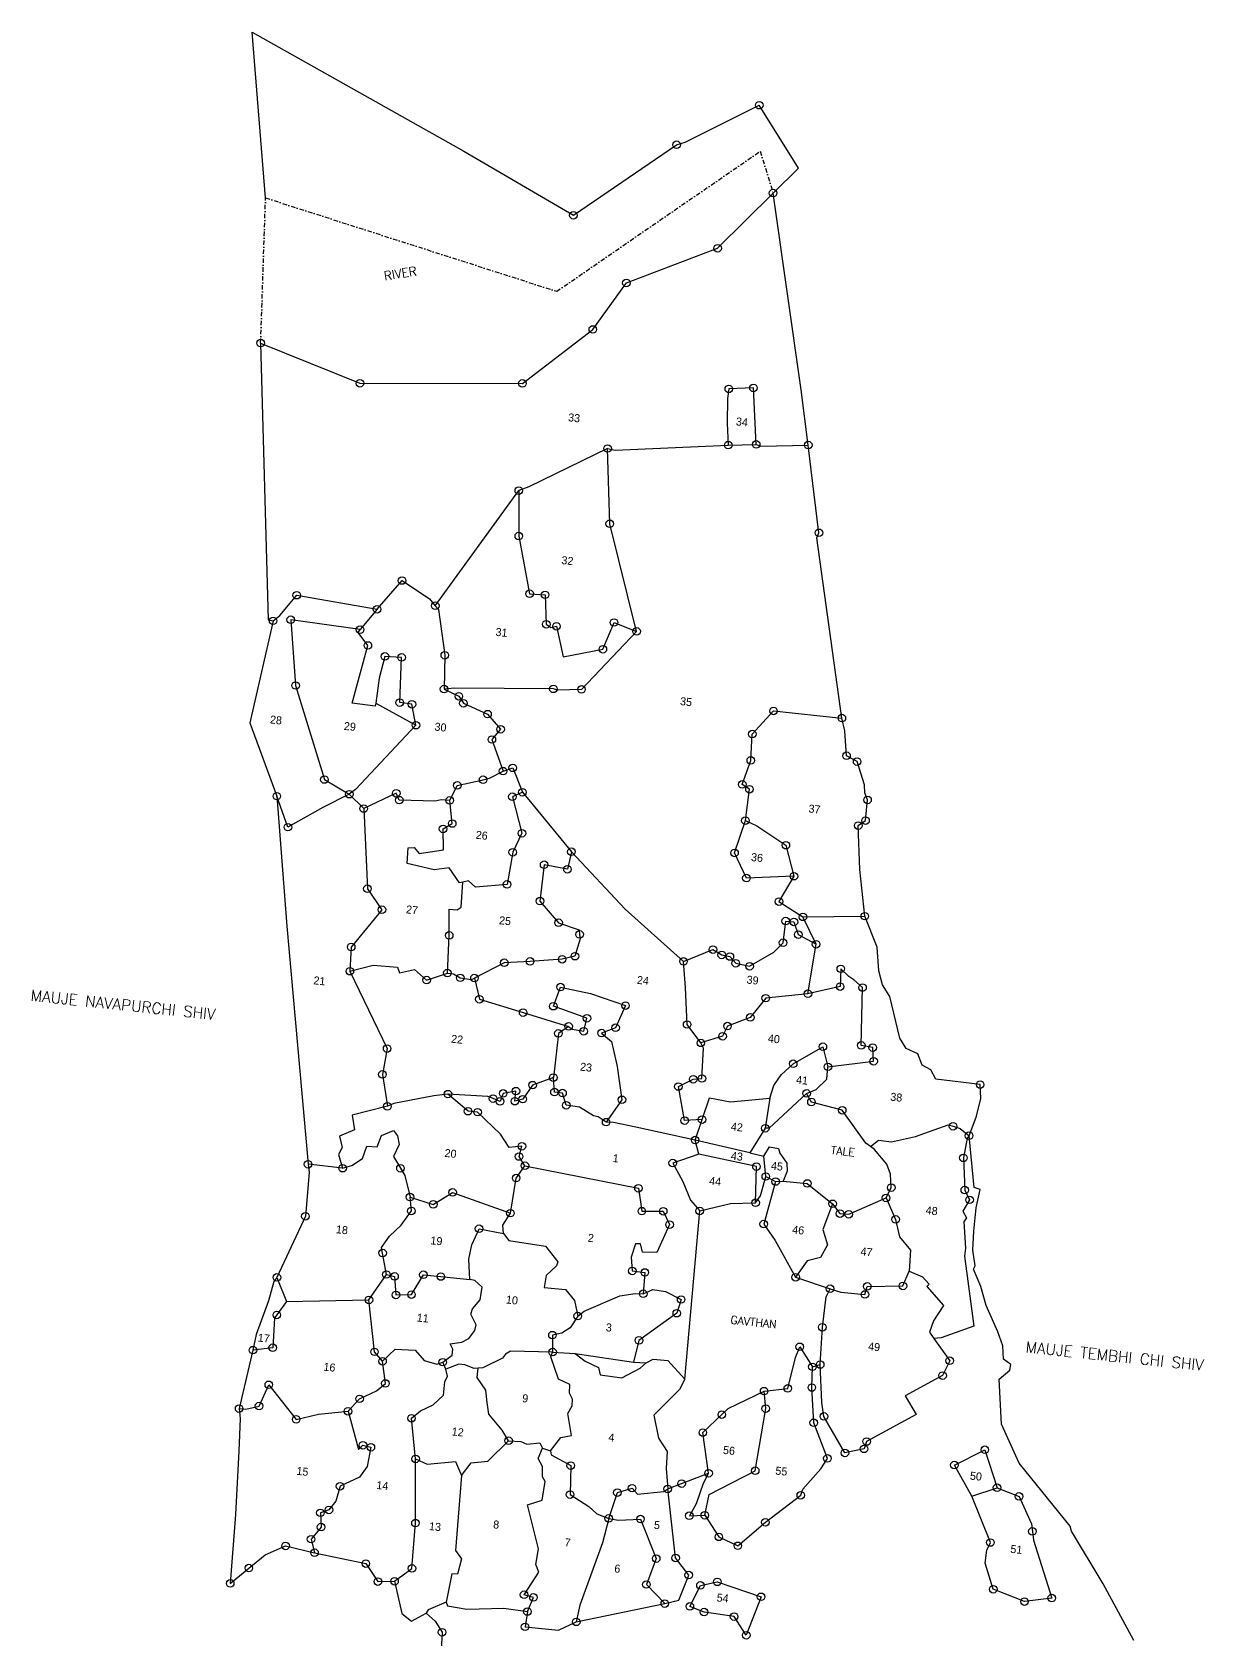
# Model space of a CAD drawing. Header units: metres. Extents: x 258261 to 260021, y 2188774 to 2191552.
# Drawn here: x 258261 to 259587, y 2189733 to 2191552 of the extents above; entities that cross this region are included whole.
import ezdxf

# ---------------------------------------------------------------- set-up
doc = ezdxf.new("R2010")
doc.units = ezdxf.units.M
doc.linetypes.add('DASHDOT', pattern=[1, 0.5, -0.25, 0, -0.25])
for name, color, linetype in [('OFF', 1, 'Continuous'), ('POLY_PARCEL', 6, 'Continuous'), ('POLY_WATER', 4, 'Continuous'), ('SYM_STONE', 1, 'Continuous'), ('TEXT_MAPIN', 7, 'Continuous'), ('TEXT_MAPOUT', 7, 'Continuous'), ('TEXT_PARCEL', 7, 'Continuous'), ('V_BOUND_LINE', 7, 'Continuous'), ('V_BOUND_STREAM_LINE', 7, 'DASHDOT')]:
    doc.layers.add(name, color=color, linetype=linetype)
doc.styles.get("Standard").update_dxf_attribs({"font": 'simplex.shx'})
doc.styles.add('TEXT_MAP', font='', dxfattribs={"height": 1.8})
doc.styles.get('TEXT_MAP').set_extended_font_data('Kruti Dev 050')

msp = doc.modelspace()

# ---------------------------------------------------------------- linework, layer by layer
at = {"layer": 'OFF'}
for p, q in [((258524.9, 2191364.4), (258509.6, 2191551.9)), ((259128.3, 2191398), (259084, 2191469.3))]:
    msp.add_line(p, q, dxfattribs=at)
at = {"layer": 'POLY_PARCEL'}
for p, q in [((259049.5, 2191148.2), (259047.9, 2191137.3)), ((259077.4, 2191149.3), (259049.5, 2191148.2)), ((259080.5, 2191085.4), (259077.4, 2191149.3)), ((259047.9, 2191137.3), (259047.7, 2191109.6)), ((259047.7, 2191109.6), (259048.9, 2191084.6)), ((258912.2, 2191080.8), (258823, 2191037.6)), ((258912.2, 2191080.8), (258920.8, 2191079.1)), ((258914.6, 2190995.6), (258912.2, 2191080.8)), ((258920.8, 2191079.1), (259048.9, 2191084.6)), ((259048.9, 2191084.6), (259080.5, 2191085.4)), ((259080.5, 2191085.4), (259085.6, 2191083.6)), ((259085.6, 2191083.6), (259139.5, 2191084.7)), ((258717.1, 2190902.9), (258811.7, 2191033.1)), ((258823, 2191037.6), (258811.7, 2191033.1)), ((258811.7, 2191033.1), (258811.7, 2190981.7)), ((258945.1, 2190873.9), (258914.6, 2190995.6)), ((258811.7, 2190981.7), (258823.9, 2190916.5)), ((258651.2, 2190898.9), (258679.5, 2190931.4)), ((258679.5, 2190931.4), (258710.5, 2190910.7)), ((258541.2, 2190891.9), (258560.2, 2190914.8)), ((258560.2, 2190914.8), (258651.2, 2190898.9)), ((258823.9, 2190916.5), (258841.4, 2190915.2)), ((258841.4, 2190915.2), (258842.8, 2190881.9)), ((258651.2, 2190898.9), (258632, 2190875.8)), ((258710.5, 2190910.7), (258717.1, 2190902.9)), ((258717.1, 2190902.9), (258720.8, 2190898.6)), ((258720.8, 2190898.6), (258727.9, 2190846.8)), ((258533.5, 2190885.8), (258541.2, 2190891.9)), ((258632, 2190875.8), (258553.4, 2190887.1)), ((258553.4, 2190887.1), (258559, 2190812.6)), ((258629.9, 2190872.7), (258632, 2190875.8)), ((258842.8, 2190881.9), (258847.8, 2190878.3)), ((258847.8, 2190878.3), (258854.4, 2190879.6)), ((258854.4, 2190879.6), (258861.9, 2190844.9)), ((258906.9, 2190853.6), (258919.5, 2190883.9)), ((258919.5, 2190883.9), (258945.1, 2190873.9)), ((258623.1, 2190792.5), (258640.8, 2190857.9)), ((258640.8, 2190857.9), (258629.9, 2190872.7)), ((258945.1, 2190873.9), (258882.7, 2190808.2)), ((258660.1, 2190845.5), (258653.7, 2190820.8)), ((258679, 2190844.4), (258660.1, 2190845.5)), ((258676.9, 2190793.2), (258679, 2190844.4)), ((258727.9, 2190846.8), (258727.1, 2190808.6)), ((258861.9, 2190844.9), (258906.9, 2190853.6)), ((258653.7, 2190820.8), (258649.7, 2190792.6)), ((258559, 2190812.6), (258591.6, 2190706.2)), ((258739.2, 2190809.7), (258727.1, 2190808.6)), ((258727.1, 2190808.6), (258743.8, 2190800.4)), ((258850.9, 2190808.8), (258739.2, 2190809.7)), ((258855.6, 2190807.2), (258850.9, 2190808.8)), ((258882.7, 2190808.2), (258855.6, 2190807.2)), ((258649.2, 2190789.4), (258623.1, 2190792.5)), ((258649.7, 2190792.6), (258649.2, 2190789.4)), ((258649.7, 2190792.6), (258695.2, 2190767.7)), ((258690.7, 2190791.4), (258676.9, 2190793.2)), ((258695.2, 2190767.7), (258690.7, 2190791.4)), ((258743.8, 2190800.4), (258749, 2190792.5)), ((258749, 2190792.5), (258776.3, 2190780.2)), ((258695.2, 2190767.7), (258626.6, 2190695.1)), ((258776.3, 2190780.2), (258791.1, 2190763.1)), ((259076.1, 2190757.7), (259100.1, 2190783.8)), ((259100.1, 2190783.8), (259177.5, 2190775.8)), ((258791.1, 2190763.1), (258781.2, 2190751.5)), ((258781.2, 2190751.5), (258793.9, 2190715.7)), ((259074.4, 2190727.8), (259076.1, 2190757.7)), ((258778.6, 2190707.6), (258793.9, 2190715.7)), ((258793.9, 2190715.7), (258804.8, 2190719.4)), ((258804.8, 2190719.4), (258815.8, 2190691.8)), ((259064.7, 2190700.7), (259074.4, 2190727.8)), ((258591.6, 2190706.2), (258619.7, 2190689.6)), ((258626.6, 2190695.1), (258619.7, 2190689.6)), ((258733.5, 2190682.6), (258742, 2190699.6)), ((258742, 2190699.6), (258771.3, 2190706)), ((258771.3, 2190706), (258778.6, 2190707.6)), ((259072.9, 2190695.2), (259064.7, 2190700.7)), ((259068.3, 2190659.7), (259072.9, 2190695.2)), ((258550.3, 2190652.3), (258537.7, 2190687.4)), ((258619.7, 2190689.6), (258589.7, 2190674.7)), ((258636.1, 2190673.4), (258619.7, 2190689.6)), ((258673, 2190690.7), (258636.1, 2190673.4)), ((258676.4, 2190682.9), (258673, 2190690.7)), ((258717, 2190681.6), (258676.4, 2190682.9)), ((258723.9, 2190683.1), (258717, 2190681.6)), ((258733.5, 2190682.6), (258723.9, 2190683.1)), ((258736.3, 2190656.4), (258733.5, 2190682.6)), ((258815.8, 2190691.8), (258804.5, 2190686.8)), ((258804.5, 2190686.8), (258815.2, 2190645.4)), ((258815.8, 2190691.8), (258871.3, 2190624.5)), ((258589.7, 2190674.7), (258550.3, 2190652.3)), ((258636.1, 2190673.4), (258640.2, 2190582.6)), ((259056, 2190623.1), (259068.3, 2190659.7)), ((259068.3, 2190659.7), (259081.4, 2190653.8)), ((258725.9, 2190650.3), (258736.3, 2190656.4)), ((258726.4, 2190626.5), (258725.9, 2190650.3)), ((258815.2, 2190645.4), (258804.8, 2190623.9)), ((259081.4, 2190653.8), (259114.1, 2190631.9)), ((258685.4, 2190611.3), (258686.3, 2190628.8)), ((258686.3, 2190628.8), (258693.2, 2190629.3)), ((258693.2, 2190629.3), (258699, 2190622.6)), ((258699, 2190622.6), (258726.4, 2190626.5)), ((258804.8, 2190623.9), (258798.4, 2190587.5)), ((258871.3, 2190624.5), (258866.8, 2190604.6)), ((258871.3, 2190624.5), (258932.1, 2190559.5)), ((259069.4, 2190594.7), (259056, 2190623.1)), ((259114.1, 2190631.9), (259123.3, 2190596.8)), ((258715.9, 2190604.2), (258685.4, 2190611.3)), ((258732.7, 2190606.4), (258715.9, 2190604.2)), ((258744.6, 2190589.2), (258732.7, 2190606.4)), ((258840.4, 2190609.8), (258835.7, 2190568.7)), ((258866.8, 2190604.6), (258840.4, 2190609.8)), ((258748.3, 2190590), (258744.6, 2190589.2)), ((258746.4, 2190561.6), (258748.3, 2190590)), ((258754.9, 2190591.4), (258748.3, 2190590)), ((258762.6, 2190584.4), (258754.9, 2190591.4)), ((258798.4, 2190587.5), (258762.6, 2190584.4)), ((259123.3, 2190596.8), (259069.4, 2190594.7)), ((259123.3, 2190596.8), (259106.3, 2190568.1)), ((258640.2, 2190582.6), (258656.7, 2190558.9)), ((258835.7, 2190568.7), (258856.8, 2190544.2)), ((259106.3, 2190568.1), (259133.4, 2190550.8)), ((258656.7, 2190558.9), (258621.9, 2190516.7)), ((258732.9, 2190529.8), (258732.7, 2190559.5)), ((258732.7, 2190559.5), (258742, 2190558.8)), ((258742, 2190558.8), (258746.4, 2190561.6)), ((258932.1, 2190559.5), (258998.2, 2190500.4)), ((259133.4, 2190550.8), (259203.5, 2190551.6)), ((259148.3, 2190519.8), (259133.4, 2190550.8)), ((258730.9, 2190487.2), (258732.9, 2190529.8)), ((258856.8, 2190544.2), (258880.1, 2190536.3)), ((258880.1, 2190536.3), (258880.6, 2190531)), ((258880.6, 2190531), (258881, 2190525.8)), ((259110.9, 2190521.5), (259113.9, 2190546.1)), ((259113.9, 2190546.1), (259123.2, 2190545.1)), ((259123.2, 2190545.1), (259128.2, 2190530.7)), ((259128.2, 2190530.7), (259148.3, 2190519.8)), ((258621.9, 2190516.7), (258620.4, 2190489.3)), ((258881, 2190525.8), (258875.3, 2190506.3)), ((258998.2, 2190500.4), (259031.5, 2190513.7)), ((259031.5, 2190513.7), (259041.5, 2190507.7)), ((259100.4, 2190511), (259110.9, 2190521.5)), ((259139.1, 2190463.8), (259148.3, 2190519.8)), ((258620.4, 2190489.3), (258646.7, 2190496.2)), ((258646.7, 2190496.2), (258674.5, 2190493.9)), ((258674.5, 2190493.9), (258676.7, 2190487.5)), ((258795.2, 2190498.9), (258761.5, 2190481.6)), ((258824.4, 2190500.4), (258795.2, 2190498.9)), ((258860.8, 2190502.8), (258824.4, 2190500.4)), ((258875.3, 2190506.3), (258860.8, 2190502.8)), ((259000.5, 2190471), (258998.2, 2190500.4)), ((259041.5, 2190507.7), (259050.7, 2190505.9)), ((259050.7, 2190505.9), (259057.3, 2190498.3)), ((259057.3, 2190498.3), (259073, 2190494.9)), ((259073, 2190494.9), (259100.4, 2190511)), ((258620.4, 2190489.3), (258662.6, 2190401.7)), ((258676.7, 2190487.5), (258693.5, 2190491.3)), ((258693.5, 2190491.3), (258707.3, 2190479.3)), ((258707.3, 2190479.3), (258730.9, 2190487.2)), ((258730.9, 2190487.2), (258737.6, 2190486.4)), ((258737.6, 2190486.4), (258745.4, 2190481.8)), ((258745.4, 2190481.8), (258758, 2190480.1)), ((258758, 2190480.1), (258761.5, 2190481.6)), ((258761.5, 2190481.6), (258767.1, 2190457.6)), ((259176.3, 2190492), (259175.6, 2190471.9)), ((259185.5, 2190483.3), (259176.3, 2190492)), ((259191.2, 2190479.4), (259185.5, 2190483.3)), ((259200.9, 2190470.7), (259191.2, 2190479.4)), ((258767.1, 2190457.6), (258816.6, 2190442.5)), ((258850.8, 2190449.7), (258858.9, 2190471.4)), ((258858.9, 2190471.4), (258892.9, 2190463.9)), ((258892.9, 2190463.9), (258932.5, 2190450.4)), ((259002.3, 2190429), (259000.5, 2190471)), ((259091.3, 2190458.8), (259073.8, 2190437.1)), ((259139.1, 2190463.8), (259091.3, 2190458.8)), ((259175.6, 2190471.9), (259139.1, 2190463.8)), ((259199.5, 2190405.4), (259200.9, 2190470.7)), ((258816.6, 2190442.5), (258868.1, 2190426.8)), ((258888.8, 2190436), (258850.8, 2190449.7)), ((258932.5, 2190450.4), (258921.3, 2190425.3)), ((258868.1, 2190426.8), (258856.5, 2190418.9)), ((258868.1, 2190426.8), (258872.3, 2190423.7)), ((258872.3, 2190423.7), (258885.2, 2190421.4)), ((258885.2, 2190421.4), (258888.8, 2190436)), ((258921.3, 2190425.3), (258905.4, 2190419.3)), ((259017.8, 2190408.2), (259002.3, 2190429)), ((259048, 2190427.2), (259042.5, 2190415.7)), ((259073.8, 2190437.1), (259048, 2190427.2)), ((258856.5, 2190418.9), (258850.8, 2190368.9)), ((258905.4, 2190419.3), (258916.7, 2190409.9)), ((258916.7, 2190409.9), (258923.2, 2190381.3)), ((259042.5, 2190415.7), (259017.8, 2190408.2)), ((259020.7, 2190402.4), (259017.8, 2190408.2)), ((259019.1, 2190367.9), (259020.7, 2190402.4)), ((259122.4, 2190384.6), (259156, 2190403.9)), ((259156, 2190403.9), (259161.7, 2190381.1)), ((259212.4, 2190402.8), (259199.5, 2190405.4)), ((259213.5, 2190387.4), (259212.4, 2190402.8)), ((258662.6, 2190401.7), (258657.2, 2190372.6)), ((259108.6, 2190371.9), (259122.4, 2190384.6)), ((259161.7, 2190381.1), (259213.5, 2190387.4)), ((258657.2, 2190372.6), (258662.9, 2190336.4)), ((258850.8, 2190368.9), (258827.3, 2190360.4)), ((258852.1, 2190352.6), (258850.8, 2190368.9)), ((258923.2, 2190381.3), (258928.5, 2190343.8)), ((258992.4, 2190358.8), (259009.3, 2190367)), ((259009.3, 2190367), (259019.1, 2190367.9)), ((259100.4, 2190359.9), (259108.6, 2190371.9)), ((259148.5, 2190355.4), (259160.4, 2190367)), ((259160.4, 2190367), (259161.7, 2190381.1)), ((258715.3, 2190348.3), (258670.3, 2190339.6)), ((258731.5, 2190350.2), (258715.3, 2190348.3)), ((258776.5, 2190347.4), (258731.5, 2190350.2)), ((258754.2, 2190330.9), (258731.5, 2190350.2)), ((258794, 2190351), (258790.5, 2190342)), ((258808.4, 2190353.6), (258794, 2190351)), ((258807.2, 2190342.2), (258808.4, 2190353.6)), ((258827.3, 2190360.4), (258816.1, 2190344.5)), ((258861.2, 2190351.4), (258852.1, 2190352.6)), ((258865.5, 2190337.6), (258861.2, 2190351.4)), ((258999.4, 2190320.3), (258992.4, 2190358.8)), ((259096, 2190345.7), (259100.4, 2190359.9)), ((259137.6, 2190351), (259148.5, 2190355.4)), ((258662.9, 2190336.4), (258623.2, 2190326.5)), ((258670.3, 2190339.6), (258662.9, 2190336.4)), ((258765, 2190329.8), (258754.2, 2190330.9)), ((258790.8, 2190304.8), (258765, 2190329.8)), ((258782.6, 2190345.1), (258776.5, 2190347.4)), ((258790.5, 2190342), (258782.6, 2190345.1)), ((258816.1, 2190344.5), (258807.2, 2190342.2)), ((258880.6, 2190335.4), (258865.5, 2190337.6)), ((258896.1, 2190325.8), (258880.6, 2190335.4)), ((258928.5, 2190343.8), (258910.6, 2190318.5)), ((259019.2, 2190321.4), (259027.5, 2190345.9)), ((259027.5, 2190345.9), (259051.5, 2190341.6)), ((259051.5, 2190341.6), (259096, 2190345.7)), ((259096, 2190345.7), (259090.8, 2190311.6)), ((258623.2, 2190326.5), (258625.6, 2190309.9)), ((258901.4, 2190324.4), (258896.1, 2190325.8)), ((258910.6, 2190318.5), (258901.4, 2190324.4)), ((258918.9, 2190318.1), (258910.6, 2190318.5)), ((258944.1, 2190312.7), (258918.9, 2190318.1)), ((259011.4, 2190298.2), (258944.1, 2190312.7)), ((259019.2, 2190321.4), (258999.4, 2190320.3)), ((259011.4, 2190298.2), (259019.2, 2190321.4)), ((259261, 2190302.1), (259297.8, 2190315.4)), ((259297.8, 2190315.4), (259303.4, 2190313.8)), ((259303.4, 2190313.8), (259311.6, 2190311.4)), ((259311.6, 2190311.4), (259321.6, 2190303.2)), ((258625.6, 2190309.9), (258608.5, 2190302.6)), ((258608.5, 2190302.6), (258611.6, 2190290)), ((258651.5, 2190290.4), (258656.3, 2190303.5)), ((258656.3, 2190303.5), (258669.8, 2190308.9)), ((258669.8, 2190308.9), (258674.5, 2190303.1)), ((258676.3, 2190293.3), (258669.9, 2190279.6)), ((258674.5, 2190303.1), (258676.3, 2190293.3)), ((258800.6, 2190289.9), (258790.8, 2190304.8)), ((259015.7, 2190282.1), (259011.4, 2190298.2)), ((259073.2, 2190283.6), (259011.4, 2190298.2)), ((259209.9, 2190290.9), (259219.1, 2190298.2)), ((259219.1, 2190298.2), (259233.6, 2190296.3)), ((259233.6, 2190296.3), (259261, 2190302.1)), ((259319.3, 2190300.3), (259315.1, 2190278.1)), ((259321.6, 2190303.2), (259319.3, 2190300.3)), ((258611.6, 2190290), (258607.7, 2190282)), ((258607.7, 2190282), (258612.2, 2190266.4)), ((258622.8, 2190269.5), (258634.6, 2190277.3)), ((258634.6, 2190277.3), (258639.5, 2190291.2)), ((258639.5, 2190291.2), (258651.5, 2190290.4)), ((258669.9, 2190279.6), (258677.7, 2190266.3)), ((258815.2, 2190291.2), (258800.6, 2190289.9)), ((258812, 2190279.6), (258815.2, 2190291.2)), ((258818.7, 2190269.2), (258812, 2190279.6)), ((259015.7, 2190282.1), (258986, 2190272.2)), ((259080.8, 2190268.2), (259015.7, 2190282.1)), ((259091.4, 2190257), (259089.2, 2190279.9)), ((259315.1, 2190278.1), (259316.7, 2190241.6)), ((258612.2, 2190266.4), (258573.1, 2190270.8)), ((258612.2, 2190266.4), (258622.8, 2190269.5)), ((258677.7, 2190266.3), (258682.5, 2190258)), ((258682.5, 2190258), (258688.5, 2190233.7)), ((258808.7, 2190255.2), (258818.7, 2190269.2)), ((258818.7, 2190269.2), (258947.2, 2190243.7)), ((258986, 2190272.2), (258997.6, 2190251.2)), ((259079.9, 2190227.3), (259080.8, 2190268.2)), ((259085.3, 2190235.3), (259091.4, 2190257)), ((259091.4, 2190257), (259102.5, 2190251.3)), ((258714.8, 2190225.5), (258736.7, 2190239)), ((258736.7, 2190239), (258802.2, 2190215.5)), ((258802.2, 2190215.5), (258808.7, 2190255.2)), ((258947.2, 2190243.7), (258951, 2190217.8)), ((258997.6, 2190251.2), (259006.2, 2190230.1)), ((259102.5, 2190251.3), (259089, 2190203.2)), ((259102.5, 2190251.3), (259110.9, 2190251.8)), ((259316.7, 2190241.6), (259322.2, 2190230.6)), ((258690.1, 2190218), (258688.5, 2190233.7)), ((258688.5, 2190233.7), (258714.8, 2190225.5)), ((259006.2, 2190230.1), (259016.5, 2190218)), ((259016.5, 2190218), (259051.5, 2190226.6)), ((259051.5, 2190226.6), (259079.9, 2190227.3)), ((259079.9, 2190227.3), (259085.3, 2190235.3)), ((259167, 2190226.1), (259155.8, 2190197)), ((259227.5, 2190232.7), (259238.4, 2190208.4)), ((259322.2, 2190230.6), (259314.6, 2190217.8)), ((258665.1, 2190189.6), (258678.4, 2190202)), ((258678.4, 2190202), (258690.1, 2190218)), ((258793.6, 2190202.1), (258802.2, 2190215.5)), ((258794.3, 2190192.4), (258793.6, 2190202.1)), ((258951, 2190217.8), (258975.2, 2190217.6)), ((258982.5, 2190202.5), (258968, 2190171)), ((258975.2, 2190217.6), (258982.5, 2190202.5)), ((258999.8, 2190027.5), (259016.5, 2190218)), ((259089, 2190203.2), (259101.9, 2190184.5)), ((259238.4, 2190208.4), (259242.6, 2190188.7)), ((259314.6, 2190217.8), (259318.5, 2190210.3)), ((259318.5, 2190210.3), (259315.7, 2190205.6)), ((259315.7, 2190205.6), (259317.4, 2190176)), ((258656.4, 2190176.8), (258665.1, 2190189.6)), ((258758.4, 2190179.6), (258766.7, 2190197.9)), ((258766.7, 2190197.9), (258794.3, 2190192.4)), ((258794.3, 2190192.4), (258800.3, 2190184.4)), ((258800.3, 2190184.4), (258842, 2190178.2)), ((259101.9, 2190184.5), (259125.2, 2190143)), ((259155.8, 2190197), (259161.3, 2190179.8)), ((259242.6, 2190188.7), (259255.4, 2190173.8)), ((258657.5, 2190170.4), (258656.4, 2190176.8)), ((258661.8, 2190146.1), (258657.5, 2190170.4)), ((258755.1, 2190163.4), (258758.4, 2190179.6)), ((258842, 2190178.2), (258855.8, 2190160.5)), ((258943.8, 2190180.8), (258938.8, 2190165.7)), ((258938.8, 2190165.7), (258940.2, 2190150.1)), ((258949.5, 2190180.7), (258943.8, 2190180.8)), ((258951.7, 2190171.4), (258949.5, 2190180.7)), ((258968, 2190171), (258951.7, 2190171.4)), ((259161.3, 2190179.8), (259153.2, 2190165.2)), ((259255.4, 2190173.8), (259253.9, 2190150)), ((259317.4, 2190176), (259316.4, 2190166.7)), ((259316.4, 2190166.7), (259326.9, 2190087.8)), ((258756.4, 2190140.4), (258755.1, 2190163.4)), ((258854.3, 2190155.8), (258842.7, 2190144.9)), ((258855.8, 2190160.5), (258854.3, 2190155.8)), ((258940.2, 2190150.1), (258954.4, 2190148.4)), ((258954.4, 2190148.4), (258952.6, 2190124.4)), ((259138.3, 2190161.4), (259125.2, 2190143)), ((259153.2, 2190165.2), (259138.3, 2190161.4)), ((259246.7, 2190133.1), (259253.9, 2190150)), ((259253.9, 2190150), (259269, 2190143.5)), ((258537.8, 2190142.8), (258548.7, 2190115.5)), ((258642, 2190117.3), (258661.8, 2190146.1)), ((258661.8, 2190146.1), (258671, 2190144)), ((258671, 2190144), (258672.6, 2190123)), ((258690.2, 2190123.3), (258703.7, 2190145.9)), ((258703.7, 2190145.9), (258723.4, 2190143.8)), ((258723.4, 2190143.8), (258756.4, 2190140.4)), ((258762.1, 2190139.2), (258756.4, 2190140.4)), ((258770.3, 2190131.9), (258762.1, 2190139.2)), ((258768.1, 2190117.5), (258770.3, 2190131.9)), ((258842.7, 2190144.9), (258840.6, 2190131.4)), ((258840.6, 2190131.4), (258864.6, 2190129.1)), ((259125.2, 2190143), (259164.2, 2190130)), ((259159.7, 2190120.9), (259164.2, 2190130)), ((259164.2, 2190130), (259176.2, 2190126)), ((259203.6, 2190123.5), (259206.2, 2190132.7)), ((259206.2, 2190132.7), (259246.7, 2190133.1)), ((259269, 2190143.5), (259276.4, 2190135.2)), ((259276.4, 2190135.2), (259273.8, 2190132.5)), ((259273.8, 2190132.5), (259292.6, 2190111.1)), ((258548.7, 2190115.5), (258537.7, 2190100.3)), ((258548.7, 2190115.5), (258642, 2190117.3)), ((258648.3, 2190058.6), (258642, 2190117.3)), ((258672.6, 2190123), (258690.2, 2190123.3)), ((258759.1, 2190107.3), (258768.1, 2190117.5)), ((258864.6, 2190129.1), (258874.8, 2190116.5)), ((258874.8, 2190116.5), (258878.4, 2190099.1)), ((258885.8, 2190104.5), (258926.1, 2190122)), ((258926.1, 2190122), (258943.6, 2190124.6)), ((258943.6, 2190124.6), (258952.6, 2190124.4)), ((258952.6, 2190124.4), (258963.3, 2190129)), ((258963.3, 2190129), (258977.9, 2190126.9)), ((258977.9, 2190126.9), (258995.5, 2190117.8)), ((258995.5, 2190117.8), (258990.6, 2190102.3)), ((259155.4, 2190086.4), (259159.7, 2190120.9)), ((259176.2, 2190126), (259203.6, 2190123.5)), ((259292.6, 2190111.1), (259281.3, 2190093.6)), ((258535.1, 2190096.8), (258533, 2190063.2)), ((258537.7, 2190100.3), (258535.1, 2190096.8)), ((258757.5, 2190101.1), (258759.1, 2190107.3)), ((258763.3, 2190089.1), (258757.5, 2190101.1)), ((258878.4, 2190099.1), (258870, 2190085.6)), ((258878.4, 2190099.1), (258885.8, 2190104.5)), ((258990.6, 2190102.3), (258947.8, 2190071.6)), ((259281.3, 2190093.6), (259276.7, 2190080.9)), ((258755.2, 2190073.7), (258762.1, 2190082.7)), ((258762.1, 2190082.7), (258763.3, 2190089.1)), ((258860.3, 2190079.9), (258849.8, 2190077.5)), ((258849.8, 2190077.5), (258850, 2190058.3)), ((258870, 2190085.6), (258860.3, 2190079.9)), ((259153, 2190044.2), (259155.4, 2190086.4)), ((259276.7, 2190080.9), (259281.8, 2190073.7)), ((259326.9, 2190087.8), (259289.9, 2190074.6)), ((258533, 2190063.2), (258510.6, 2190060.5)), ((258657.4, 2190047.9), (258648.3, 2190058.6)), ((258657.4, 2190047.9), (258671.7, 2190061.7)), ((258671.7, 2190061.7), (258694.5, 2190060.5)), ((258694.5, 2190060.5), (258704.4, 2190048.7)), ((258734, 2190067.6), (258747.2, 2190069.5)), ((258736.9, 2190061.5), (258734, 2190067.6)), ((258736.2, 2190054.8), (258736.9, 2190061.5)), ((258747.2, 2190069.5), (258755.2, 2190073.7)), ((258802.2, 2190059.5), (258796.5, 2190055.9)), ((258850, 2190058.3), (258802.2, 2190059.5)), ((258848.1, 2190052.8), (258850, 2190058.3)), ((258850, 2190058.3), (258875.4, 2190056.7)), ((258875.4, 2190056.7), (258941.4, 2190046.9)), ((258875.4, 2190056.7), (258886.8, 2190048.2)), ((258947.8, 2190071.6), (258941.4, 2190046.9)), ((259124.9, 2190052), (259129.8, 2190064.3)), ((259129.8, 2190064.3), (259144.1, 2190041.6)), ((259289.9, 2190074.6), (259281.8, 2190073.7)), ((259281.8, 2190073.7), (259299.7, 2190048.5)), ((258660.6, 2190022.8), (258657.4, 2190047.9)), ((258704.4, 2190048.7), (258718.8, 2190044.7)), ((258718.8, 2190044.7), (258725.6, 2190046.9)), ((258725.6, 2190046.9), (258736.2, 2190054.8)), ((258728.9, 2190038.9), (258725.6, 2190046.9)), ((258743.7, 2190044.5), (258728.9, 2190038.9)), ((258731.1, 2190031.2), (258728.9, 2190038.9)), ((258750.4, 2190043.8), (258743.7, 2190044.5)), ((258761.2, 2190039.6), (258750.4, 2190043.8)), ((258765.5, 2190040), (258761.2, 2190039.6)), ((258764.7, 2190029.6), (258765.5, 2190040)), ((258771.1, 2190040.6), (258765.5, 2190040)), ((258793.2, 2190051.4), (258771.1, 2190040.6)), ((258796.5, 2190055.9), (258793.2, 2190051.4)), ((258856.7, 2190027.8), (258848.1, 2190052.8)), ((258886.8, 2190048.2), (258902.1, 2190040.8)), ((258902.1, 2190040.8), (258903.9, 2190032.7)), ((258928.3, 2190029), (258949.2, 2190040.1)), ((258941.4, 2190046.9), (258955.8, 2190046)), ((258949.2, 2190040.1), (258955.8, 2190046)), ((258955.8, 2190046), (258963.8, 2190050.4)), ((258963.8, 2190050.4), (258980.5, 2190048.7)), ((258980.5, 2190048.7), (258999.8, 2190027.5)), ((259116.3, 2190017.2), (259124.9, 2190052)), ((259143.5, 2190018.2), (259144.1, 2190041.6)), ((259144.1, 2190041.6), (259153, 2190044.2)), ((259155, 2190001.2), (259153, 2190044.2)), ((259299.7, 2190048.5), (259291.6, 2190031.7)), ((258517.6, 2189997.2), (258528.6, 2190021.3)), ((258528.6, 2190021.3), (258559.6, 2189982.2)), ((258650.5, 2190014.6), (258660.6, 2190022.8)), ((258726.5, 2190009.4), (258728.1, 2190024.5)), ((258728.1, 2190024.5), (258731.1, 2190031.2)), ((258774.5, 2190015.3), (258764.7, 2190029.6)), ((258869.6, 2190021.8), (258856.7, 2190027.8)), ((258869, 2190011.9), (258869.6, 2190021.8)), ((258903.9, 2190032.7), (258928.3, 2190029)), ((258999.8, 2190027.5), (258993.6, 2190016)), ((259291.6, 2190031.7), (259249.1, 2190008.9)), ((258618.3, 2189991.3), (258631.4, 2190005.4)), ((258631.4, 2190005.4), (258650.5, 2190014.6)), ((258714.8, 2189998.6), (258726.5, 2190009.4)), ((258775.8, 2190001.2), (258774.5, 2190015.3)), ((258872.5, 2190005.1), (258869, 2190011.9)), ((258872.1, 2189997.4), (258872.5, 2190005.1)), ((258993.6, 2190016), (258964.7, 2189987)), ((259048.8, 2189994.4), (259089.5, 2190014.1)), ((259089.5, 2190014.1), (259116.3, 2190017.2)), ((259091.3, 2189994.4), (259089.5, 2190014.1)), ((259145.7, 2189978.3), (259143.5, 2190018.2)), ((259249.1, 2190008.9), (259261.7, 2189987.5)), ((258495, 2189994.4), (258502.6, 2189993.8)), ((258502.6, 2189993.8), (258517.6, 2189997.2)), ((258559.6, 2189982.2), (258584.8, 2189988)), ((258584.8, 2189988), (258618.3, 2189991.3)), ((258618.3, 2189991.3), (258630, 2189948.2)), ((258690.2, 2189983.4), (258700.5, 2189991.9)), ((258700.5, 2189991.9), (258714.8, 2189998.6)), ((258777.9, 2189988.1), (258775.8, 2190001.2)), ((258792.8, 2189970), (258777.9, 2189988.1)), ((258867.2, 2189988.8), (258872.1, 2189997.4)), ((258871.2, 2189963.8), (258867.2, 2189988.8)), ((258964.7, 2189987), (258969.7, 2189961)), ((259020.1, 2189967.2), (259041.6, 2189987.6)), ((259041.6, 2189987.6), (259048.8, 2189994.4)), ((259079.4, 2189924), (259091.3, 2189994.4)), ((259157.2, 2189985.5), (259155, 2190001.2)), ((259181, 2189944.2), (259157.2, 2189985.5)), ((259261.7, 2189987.5), (259205.5, 2189957.1)), ((258694.8, 2189937.4), (258690.2, 2189983.4)), ((258800.1, 2189958), (258792.8, 2189970)), ((259026.6, 2189921.2), (259020.1, 2189967.2)), ((259161.1, 2189938), (259145.7, 2189978.3)), ((258630, 2189948.2), (258635.2, 2189952.8)), ((258635.2, 2189952.8), (258644.2, 2189950.6)), ((258644.2, 2189950.6), (258640.1, 2189928.8)), ((258776.7, 2189934.7), (258800.1, 2189958)), ((258800.1, 2189958), (258814.1, 2189957.1)), ((258814.1, 2189957.1), (258820.8, 2189954.2)), ((258820.8, 2189954.2), (258835.6, 2189955.6)), ((258833.7, 2189938), (258838.6, 2189949.4)), ((258835.6, 2189955.6), (258838.6, 2189949.4)), ((258838.6, 2189949.4), (258847.7, 2189946.4)), ((258847.7, 2189946.4), (258859.2, 2189961.7)), ((258859.2, 2189961.7), (258871.2, 2189963.8)), ((258969.7, 2189961), (258979.8, 2189945.7)), ((259202.6, 2189948.8), (259181, 2189944.2)), ((259205.5, 2189957.1), (259202.6, 2189948.8)), ((259304.9, 2189930.4), (259339.4, 2189947.8)), ((259339.4, 2189947.8), (259353.3, 2189904.8)), ((258694.7, 2189864.8), (258694.8, 2189937.4)), ((258694.8, 2189937.4), (258707.9, 2189931.5)), ((258707.9, 2189931.5), (258740.2, 2189934.4)), ((258740.2, 2189934.4), (258746.9, 2189918.7)), ((258746.9, 2189918.7), (258757.8, 2189933.1)), ((258757.8, 2189933.1), (258776.7, 2189934.7)), ((258838.6, 2189928.9), (258833.7, 2189938)), ((258847.7, 2189946.4), (258848.5, 2189942.2)), ((258848.5, 2189942.2), (258870.5, 2189929.9)), ((258870.5, 2189929.9), (258869.8, 2189897)), ((258979.8, 2189945.7), (258978.4, 2189926.6)), ((259153.7, 2189926.2), (259161.1, 2189938)), ((259324.8, 2189895.1), (259304.9, 2189930.4)), ((258631.4, 2189916.9), (258609.3, 2189906.4)), ((258640.1, 2189928.8), (258631.4, 2189916.9)), ((258746.9, 2189918.7), (258740, 2189833.7)), ((258838.3, 2189890.9), (258841.7, 2189911.8)), ((258838.6, 2189917.3), (258838.6, 2189928.9)), ((258841.7, 2189911.8), (258838.6, 2189917.3)), ((258978.4, 2189926.6), (258980.3, 2189903.5)), ((258996, 2189909.5), (259026.6, 2189921.2)), ((259026.6, 2189921.2), (259020.5, 2189909.6)), ((259027.4, 2189897), (259079.4, 2189924)), ((259133.2, 2189903.1), (259153.7, 2189926.2)), ((258609.3, 2189906.4), (258604.7, 2189889.6)), ((258869.8, 2189897), (258891, 2189883.5)), ((258913.5, 2189870.1), (258923.3, 2189899.3)), ((258923.3, 2189899.3), (258940, 2189904.3)), ((258940, 2189904.3), (258946.2, 2189897.7)), ((258946.2, 2189897.7), (258975.9, 2189900.5)), ((258975.9, 2189900.5), (258980.3, 2189903.5)), ((258980.3, 2189903.5), (258996, 2189909.5)), ((258989.2, 2189825.4), (258980.3, 2189903.5)), ((259020.5, 2189909.6), (259012.7, 2189886.6)), ((259022.3, 2189873.7), (259027.4, 2189897)), ((259090.9, 2189865.7), (259131, 2189896.3)), ((259131, 2189896.3), (259133.2, 2189903.1)), ((259324.8, 2189895.1), (259353.3, 2189904.8)), ((259345.7, 2189842.8), (259324.8, 2189895.1)), ((259353.3, 2189904.8), (259378.1, 2189895)), ((259378.1, 2189895), (259392.2, 2189863.9)), ((258596.7, 2189879.7), (258587, 2189876.4)), ((258587, 2189876.4), (258587.8, 2189860.3)), ((258604.7, 2189889.6), (258596.7, 2189879.7)), ((258821.5, 2189885.3), (258838.3, 2189890.9)), ((258834, 2189835.5), (258821.5, 2189885.3)), ((258891, 2189883.5), (258900, 2189875.2)), ((258900, 2189875.2), (258913.5, 2189870.1)), ((259012.7, 2189886.6), (259004.8, 2189873.1)), ((258587.8, 2189860.3), (258576.5, 2189846.6)), ((258690.7, 2189813.5), (258694.7, 2189864.8)), ((258913.5, 2189870.1), (258906.6, 2189842.4)), ((258913.5, 2189870.1), (258924.6, 2189868.1)), ((258924.6, 2189868.1), (258949.5, 2189869.4)), ((258949.5, 2189869.4), (258967.3, 2189824.6)), ((259004.8, 2189873.1), (259022.3, 2189873.7)), ((259022.3, 2189873.7), (259038.2, 2189849.2)), ((259059.7, 2189839.1), (259090.9, 2189865.7)), ((259392.2, 2189863.9), (259393.3, 2189855.4)), ((258576.5, 2189846.6), (258580.4, 2189831.3)), ((258906.6, 2189842.4), (258880.7, 2189772.1)), ((259038.2, 2189849.2), (259059.7, 2189839.1)), ((259341.6, 2189834.2), (259345.7, 2189842.8)), ((259393.3, 2189855.4), (259394.6, 2189845.5)), ((259394.6, 2189845.5), (259415.2, 2189779.9)), ((258740, 2189833.7), (258746.8, 2189824.2)), ((258746.8, 2189824.2), (258742.4, 2189807.1)), ((258830.8, 2189818.1), (258834, 2189835.5)), ((258967.3, 2189824.6), (258956.2, 2189795.3)), ((259004.1, 2189806), (258989.2, 2189825.4)), ((259339.7, 2189819.3), (259341.6, 2189834.2)), ((258671, 2189799), (258690.7, 2189813.5)), ((258735.7, 2189807.2), (258729.3, 2189775.5)), ((258742.4, 2189807.1), (258735.7, 2189807.2)), ((258817.7, 2189783.7), (258834.2, 2189809.2)), ((258834.2, 2189809.2), (258830.8, 2189818.1)), ((258992.9, 2189777.5), (259004.1, 2189806)), ((259348.9, 2189789.9), (259339.7, 2189819.3)), ((258828.3, 2189780.7), (258817.7, 2189783.7)), ((258956.2, 2189795.3), (258977, 2189773.7)), ((259005.4, 2189770.5), (259017.4, 2189794.3)), ((259017.4, 2189794.3), (259036.5, 2189798.3)), ((259036.5, 2189798.3), (259086, 2189781.4)), ((259384.3, 2189776), (259348.9, 2189789.9)), ((258708.9, 2189766.7), (258706.8, 2189763)), ((258729.3, 2189775.5), (258708.9, 2189766.7)), ((258729.3, 2189775.5), (258731.1, 2189771.3)), ((258731.1, 2189771.3), (258753, 2189767.5)), ((258753, 2189767.5), (258794.6, 2189768.4)), ((258794.6, 2189768.4), (258821.4, 2189764.7)), ((258821.4, 2189764.7), (258828.3, 2189780.7)), ((258876.8, 2189753), (258977, 2189773.7)), ((258880.7, 2189772.1), (258876.8, 2189753)), ((258977, 2189773.7), (258992.9, 2189777.5)), ((259021.5, 2189764.1), (259005.4, 2189770.5)), ((259086, 2189781.4), (259069.3, 2189737.8)), ((259415.2, 2189779.9), (259384.3, 2189776)), ((258821.4, 2189764.7), (258818.8, 2189747.4)), ((258818.8, 2189747.4), (258856.7, 2189743.8)), ((258856.7, 2189743.8), (258876.8, 2189753)), ((259055.5, 2189759), (259021.5, 2189764.1)), ((259069.3, 2189737.8), (259055.5, 2189759))]:
    msp.add_line(p, q, dxfattribs=at)
at = {"layer": 'POLY_WATER'}
for p, q in [((258509.6, 2191551.9), (258749.3, 2191417.1)), ((259000, 2191427.3), (259084, 2191469.3)), ((258873.5, 2191344.7), (258990.4, 2191424.6)), ((258990.4, 2191424.6), (259000, 2191427.3)), ((258749.3, 2191417.1), (258873.5, 2191344.7)), ((259099.6, 2191369.9), (259128.3, 2191398)), ((259036.8, 2191307.4), (259099.6, 2191369.9)), ((258933.5, 2191268.1), (259036.8, 2191307.4)), ((258895.5, 2191215.5), (258933.5, 2191268.1)), ((258815.8, 2191154.5), (258895.5, 2191215.5)), ((258519.4, 2191200.1), (258631.8, 2191154.6)), ((258631.8, 2191154.6), (258815.8, 2191154.5)), ((259137.6, 2190351), (259095.1, 2190311.8)), ((259143.1, 2190341.3), (259137.6, 2190351)), ((259177.9, 2190331.9), (259143.1, 2190341.3)), ((259204.5, 2190294.9), (259177.9, 2190331.9)), ((259090.8, 2190311.6), (259073.2, 2190283.6)), ((259095.1, 2190311.8), (259090.8, 2190311.6)), ((259209.9, 2190290.9), (259204.5, 2190294.9)), ((259073.2, 2190283.6), (259089.2, 2190279.9)), ((259089.2, 2190279.9), (259095.6, 2190290.6)), ((259095.6, 2190290.6), (259105.9, 2190288.6)), ((259105.9, 2190288.6), (259107.4, 2190283.5)), ((259107.4, 2190283.5), (259115.2, 2190271.9)), ((259214.3, 2190287.5), (259209.9, 2190290.9)), ((259228.6, 2190271.1), (259214.3, 2190287.5)), ((259115.7, 2190262.9), (259110.9, 2190251.8)), ((259115.2, 2190271.9), (259115.7, 2190262.9)), ((259232.6, 2190259.6), (259228.6, 2190271.1)), ((259233.5, 2190244.4), (259232.6, 2190259.6)), ((259110.9, 2190251.8), (259138.3, 2190249.1)), ((259138.3, 2190249.1), (259167, 2190226.1)), ((259227.5, 2190232.7), (259233.5, 2190244.4)), ((259167, 2190226.1), (259175.4, 2190215)), ((259185.3, 2190214.3), (259227.5, 2190232.7)), ((259175.4, 2190215), (259185.3, 2190214.3))]:
    msp.add_line(p, q, dxfattribs=at)
at = {"layer": 'SYM_STONE'}
for centre in [(259084, 2191469.3), (258990.4, 2191424.6), (259099.6, 2191369.9), (258873.5, 2191344.7), (259036.8, 2191307.4), (258933.5, 2191268.1), (258519.4, 2191200.1), (258895.5, 2191215.5), (258631.8, 2191154.6), (258815.8, 2191154.5), (259049.5, 2191148.2), (259077.4, 2191149.3), (258912.2, 2191080.8), (259048.9, 2191084.6), (259080.5, 2191085.4), (259139.5, 2191084.7), (258811.7, 2191033.1), (258811.7, 2190981.7), (258914.6, 2190995.6), (259151.6, 2190985.4), (258679.5, 2190931.4), (258560.2, 2190914.8), (258823.9, 2190916.5), (258841.4, 2190915.2), (258651.2, 2190898.9), (258717.1, 2190902.9), (258533.5, 2190885.8), (258553.4, 2190887.1), (258632, 2190875.8), (258842.8, 2190881.9), (258854.4, 2190879.6), (258919.5, 2190883.9), (258945.1, 2190873.9), (258640.8, 2190857.9), (258906.9, 2190853.6), (258660.1, 2190845.5), (258679, 2190844.4), (258727.9, 2190846.8), (258559, 2190812.6), (258727.1, 2190808.6), (258743.8, 2190800.4), (258850.9, 2190808.8), (258882.7, 2190808.2), (258676.9, 2190793.2), (258690.7, 2190791.4), (258749, 2190792.5), (258776.3, 2190780.2), (259100.1, 2190783.8), (258695.2, 2190767.7), (258791.1, 2190763.1), (259177.5, 2190775.8), (258781.2, 2190751.5), (259076.1, 2190757.7), (259074.4, 2190727.8), (259182.8, 2190733.2), (259194.8, 2190726.5), (258793.9, 2190715.7), (258804.8, 2190719.4), (258591.6, 2190706.2), (258619.7, 2190689.6), (258673, 2190690.7), (258742, 2190699.6), (258771.3, 2190706), (258815.8, 2190691.8), (259064.7, 2190700.7), (259072.9, 2190695.2), (258537.7, 2190687.4), (258636.1, 2190673.4), (258676.4, 2190682.9), (258733.5, 2190682.6), (258804.5, 2190686.8), (259206.6, 2190683.1), (258736.3, 2190656.4), (259068.3, 2190659.7), (259196.1, 2190654.1), (259204.3, 2190659.7), (258550.3, 2190652.3), (258725.9, 2190650.3), (258815.2, 2190645.4), (258804.8, 2190623.9), (258871.3, 2190624.5), (259056, 2190623.1), (259114.1, 2190631.9), (258840.4, 2190609.8), (258866.8, 2190604.6), (258640.2, 2190582.6), (258798.4, 2190587.5), (259069.4, 2190594.7), (259123.3, 2190596.8), (258835.7, 2190568.7), (259106.3, 2190568.1), (258656.7, 2190558.9), (258856.8, 2190544.2), (259113.9, 2190546.1), (259123.2, 2190545.1), (259133.4, 2190550.8), (259203.5, 2190551.6), (258732.9, 2190529.8), (258880.6, 2190531), (259128.2, 2190530.7), (258621.9, 2190516.7), (259031.5, 2190513.7), (259041.5, 2190507.7), (259110.9, 2190521.5), (259148.3, 2190519.8), (258620.4, 2190489.3), (258795.2, 2190498.9), (258824.4, 2190500.4), (258860.8, 2190502.8), (258875.3, 2190506.3), (258998.2, 2190500.4), (259050.7, 2190505.9), (259057.3, 2190498.3), (259073, 2190494.9), (259176.3, 2190492), (258707.3, 2190479.3), (258730.9, 2190487.2), (258745.4, 2190481.8), (258761.5, 2190481.6), (258858.9, 2190471.4), (259175.6, 2190471.9), (259200.9, 2190470.7), (258767.1, 2190457.6), (259091.3, 2190458.8), (259139.1, 2190463.8), (258816.6, 2190442.5), (258850.8, 2190449.7), (258888.8, 2190436), (258932.5, 2190450.4), (259073.8, 2190437.1), (258856.5, 2190418.9), (258868.1, 2190426.8), (258885.2, 2190421.4), (258905.4, 2190419.3), (258921.3, 2190425.3), (259002.3, 2190429), (259048, 2190427.2), (258662.6, 2190401.7), (259017.8, 2190408.2), (259042.5, 2190415.7), (259156, 2190403.9), (259199.5, 2190405.4), (259212.4, 2190402.8), (259122.4, 2190384.6), (259161.7, 2190381.1), (259213.5, 2190387.4), (258657.2, 2190372.6), (258850.8, 2190368.9), (259009.3, 2190367), (259019.1, 2190367.9), (258731.5, 2190350.2), (258782.6, 2190345.1), (258794, 2190351), (258808.4, 2190353.6), (258816.1, 2190344.5), (258827.3, 2190360.4), (258852.1, 2190352.6), (258861.2, 2190351.4), (258928.5, 2190343.8), (258992.4, 2190358.8), (259137.6, 2190351), (259334.1, 2190361), (258662.9, 2190336.4), (258754.2, 2190330.9), (258765, 2190329.8), (258790.5, 2190342), (258807.2, 2190342.2), (258865.5, 2190337.6), (259143.1, 2190341.3), (259177.9, 2190331.9), (258910.6, 2190318.5), (258999.4, 2190320.3), (259019.2, 2190321.4), (259090.8, 2190311.6), (259303.4, 2190313.8), (258815.2, 2190291.2), (259011.4, 2190298.2), (259321.6, 2190303.2), (258573.1, 2190270.8), (258812, 2190279.6), (258986, 2190272.2), (259315.1, 2190278.1), (258612.2, 2190266.4), (258677.7, 2190266.3), (258808.7, 2190255.2), (258818.7, 2190269.2), (259080.8, 2190268.2), (259091.4, 2190257), (258736.7, 2190239), (258947.2, 2190243.7), (259102.5, 2190251.3), (259138.3, 2190249.1), (259233.5, 2190244.4), (259316.7, 2190241.6), (258688.5, 2190233.7), (258690.1, 2190218), (258714.8, 2190225.5), (258951, 2190217.8), (258975.2, 2190217.6), (259016.5, 2190218), (259079.9, 2190227.3), (259167, 2190226.1), (259227.5, 2190232.7), (259322.2, 2190230.6), (258570, 2190212), (258766.7, 2190197.9), (258802.2, 2190215.5), (258982.5, 2190202.5), (259089, 2190203.2), (259175.4, 2190215), (259185.3, 2190214.3), (259238.4, 2190208.4), (258657.5, 2190170.4), (258661.8, 2190146.1), (258671, 2190144), (258703.7, 2190145.9), (258723.4, 2190143.8), (258940.2, 2190150.1), (258954.4, 2190148.4), (258537.8, 2190142.8), (259125.2, 2190143), (259164.2, 2190130), (259206.2, 2190132.7), (259246.7, 2190133.1), (258642, 2190117.3), (258672.6, 2190123), (258690.2, 2190123.3), (258952.6, 2190124.4), (258995.5, 2190117.8), (259203.6, 2190123.5), (258537.7, 2190100.3), (258878.4, 2190099.1), (258990.6, 2190102.3), (258849.8, 2190077.5), (258947.8, 2190071.6), (259155.4, 2190086.4), (258510.6, 2190060.5), (258533, 2190063.2), (258648.3, 2190058.6), (258850, 2190058.3), (259129.8, 2190064.3), (258657.4, 2190047.9), (258725.6, 2190046.9), (259144.1, 2190041.6), (259153, 2190044.2), (259299.7, 2190048.5), (258528.6, 2190021.3), (258660.6, 2190022.8), (259116.3, 2190017.2), (259143.5, 2190018.2), (259291.6, 2190031.7), (258631.4, 2190005.4), (259089.5, 2190014.1), (258495, 2189994.4), (258517.6, 2189997.2), (258559.6, 2189982.2), (258618.3, 2189991.3), (258690.2, 2189983.4), (259041.6, 2189987.6), (259091.3, 2189994.4), (259157.2, 2189985.5), (259020.1, 2189967.2), (259145.7, 2189978.3), (258635.2, 2189952.8), (258644.2, 2189950.6), (258800.1, 2189958), (259181, 2189944.2), (259202.6, 2189948.8), (259205.5, 2189957.1), (259339.4, 2189947.8), (258694.8, 2189937.4), (258870.5, 2189929.9), (259161.1, 2189938), (259304.9, 2189930.4), (258996, 2189909.5), (259026.6, 2189921.2), (259079.4, 2189924), (258609.3, 2189906.4), (258869.8, 2189897), (258923.3, 2189899.3), (258940, 2189904.3), (258980.3, 2189903.5), (259131, 2189896.3), (259353.3, 2189904.8), (259378.1, 2189895), (258587, 2189876.4), (258596.7, 2189879.7), (259004.8, 2189873.1), (259022.3, 2189873.7), (258587.8, 2189860.3), (258694.7, 2189864.8), (258913.5, 2189870.1), (258949.5, 2189869.4), (259090.9, 2189865.7), (259393.3, 2189855.4), (258547.7, 2189838.9), (258576.5, 2189846.6), (259038.2, 2189849.2), (259059.7, 2189839.1), (259345.7, 2189842.8), (258580.4, 2189831.3), (258638.5, 2189819), (258967.3, 2189824.6), (258989.2, 2189825.4), (258506, 2189813.9), (258652.1, 2189798.6), (258671, 2189799), (258690.7, 2189813.5), (259004.1, 2189806), (259036.5, 2189798.3), (258484.9, 2189796.6), (258817.7, 2189783.7), (258828.3, 2189780.7), (258956.2, 2189795.3), (259017.4, 2189794.3), (259086, 2189781.4), (259348.9, 2189789.9), (259415.2, 2189779.9), (258821.4, 2189764.7), (258977, 2189773.7), (259005.4, 2189770.5), (259021.5, 2189764.1), (259384.3, 2189776), (258818.8, 2189747.4), (258876.8, 2189753), (259055.5, 2189759), (258724.8, 2189741.2), (259069.3, 2189737.8)]:
    msp.add_circle(centre, 4.28, dxfattribs=at)
at = {"layer": 'V_BOUND_LINE'}
for p, q in [((259131.6, 2191147.3), (259099.6, 2191369.9)), ((258519.4, 2191200.1), (258528, 2190887)), ((259139.5, 2191084.7), (259131.6, 2191147.3)), ((259151.6, 2190985.4), (259139.5, 2191084.7)), ((259149.2, 2190979.8), (259151.6, 2190985.4)), ((259177.5, 2190775.8), (259149.2, 2190979.8)), ((258533.5, 2190885.8), (258507.3, 2190770.4)), ((258528, 2190887), (258533.5, 2190885.8)), ((258507.3, 2190770.4), (258537.7, 2190687.4)), ((259180.7, 2190761.4), (259177.5, 2190775.8)), ((259182.8, 2190733.2), (259180.7, 2190761.4)), ((259194.8, 2190726.5), (259182.8, 2190733.2)), ((259203.1, 2190700.2), (259194.8, 2190726.5)), ((259203.5, 2190691.1), (259203.1, 2190700.2)), ((258537.7, 2190687.4), (258549, 2190540.1)), ((259206.6, 2190683.1), (259203.5, 2190691.1)), ((259204.3, 2190659.7), (259206.6, 2190683.1)), ((259196.1, 2190654.1), (259204.3, 2190659.7)), ((259198, 2190604.4), (259196.1, 2190654.1)), ((259203.5, 2190551.6), (259198, 2190604.4)), ((259217.4, 2190516.5), (259203.5, 2190551.6)), ((258549, 2190540.1), (258573.1, 2190270.8)), ((259219.3, 2190489.7), (259217.4, 2190516.5)), ((259223.7, 2190474), (259219.3, 2190489.7)), ((259231.9, 2190460.8), (259223.7, 2190474)), ((259243.2, 2190413.6), (259231.9, 2190460.8)), ((259250.5, 2190401.8), (259243.2, 2190413.6)), ((259263.7, 2190395.8), (259250.5, 2190401.8)), ((259268.4, 2190383), (259263.7, 2190395.8)), ((259278.2, 2190377.6), (259268.4, 2190383)), ((259284.1, 2190367.1), (259278.2, 2190377.6)), ((259334.1, 2190361), (259284.1, 2190367.1)), ((259334.7, 2190345.4), (259334.1, 2190361)), ((259329.8, 2190325.4), (259334.7, 2190345.4)), ((259321.6, 2190303.2), (259329.8, 2190325.4)), ((259327.2, 2190244.7), (259321.6, 2190303.2)), ((258574.4, 2190261.5), (258570, 2190212)), ((258573.1, 2190270.8), (258574.4, 2190261.5)), ((259334, 2190242.4), (259327.2, 2190244.7)), ((259329.7, 2190221.5), (259334, 2190242.4)), ((259326.8, 2190195.2), (259329.7, 2190221.5)), ((258570, 2190212), (258537.8, 2190142.8)), ((259325.9, 2190173.6), (259326.8, 2190195.2)), ((259328.4, 2190156), (259325.9, 2190173.6)), ((259326.7, 2190152.1), (259328.4, 2190156)), ((259334.7, 2190132.5), (259326.7, 2190152.1)), ((258534.4, 2190138), (258528.2, 2190116.3)), ((258537.8, 2190142.8), (258534.4, 2190138)), ((259340.9, 2190111.1), (259334.7, 2190132.5)), ((258528.2, 2190116.3), (258514.4, 2190078.1)), ((259354.3, 2190081.2), (259340.9, 2190111.1)), ((258514.4, 2190078.1), (258510.6, 2190060.5)), ((259359.7, 2190065.2), (259354.3, 2190081.2)), ((258510.6, 2190060.5), (258495, 2189994.4)), ((259360.5, 2190050.4), (259359.7, 2190065.2)), ((259369, 2190044.1), (259360.5, 2190050.4)), ((259367.8, 2190037.8), (259369, 2190044.1)), ((259355.5, 2190027.8), (259367.8, 2190037.8)), ((259358.1, 2189976.8), (259355.5, 2190027.8)), ((258495, 2189994.4), (258496.3, 2189983)), ((258496.3, 2189983), (258494.6, 2189946.1)), ((259378.1, 2189932.6), (259358.1, 2189976.8)), ((258494.6, 2189946.1), (258490.9, 2189874.4)), ((259436, 2189861.4), (259378.1, 2189932.6)), ((258490.9, 2189874.4), (258484.9, 2189796.6)), ((259437.7, 2189855.8), (259436, 2189861.4)), ((258524.5, 2189829), (258547.7, 2189838.9)), ((258547.7, 2189838.9), (258580.4, 2189831.3)), ((259473.4, 2189796.2), (259437.7, 2189855.8)), ((258506, 2189813.9), (258524.5, 2189829)), ((258580.4, 2189831.3), (258638.5, 2189819)), ((258484.9, 2189796.6), (258506, 2189813.9)), ((258638.5, 2189819), (258652.1, 2189798.6)), ((258652.1, 2189798.6), (258671, 2189799)), ((258671, 2189799), (258679.2, 2189762.6)), ((259508, 2189731.8), (259473.4, 2189796.2)), ((258679.2, 2189762.6), (258690.3, 2189753.9)), ((258690.3, 2189753.9), (258706.8, 2189763)), ((258706.8, 2189763), (258716.9, 2189753.9)), ((258716.9, 2189753.9), (258724.8, 2189741.2)), ((258724.8, 2189741.2), (258721.4, 2189674.1))]:
    msp.add_line(p, q, dxfattribs=at)
at = {"layer": 'V_BOUND_STREAM_LINE', "ltscale": 10}
for p, q in [((258854.6, 2191258.7), (259085.1, 2191417.2)), ((259085.1, 2191417.2), (259099.6, 2191369.9)), ((258519.4, 2191200.1), (258524.9, 2191364.4)), ((258524.9, 2191364.4), (258854.6, 2191258.7))]:
    msp.add_line(p, q, dxfattribs=at)

# ---------------------------------------------------------------- texts
at = {"layer": 'TEXT_MAPIN'}
for s, height, rotation, p in [('RIVER', 10.06, 9.2073, (258659.8, 2191270.9)), ('TALE', 9.06, 354.0718, (259164.7, 2190282.5)), ('GAVTHAN', 9.06, 354.0718, (259051, 2190090.5))]:
    msp.add_text(s, height=height, rotation=rotation, dxfattribs=at).set_placement(p)
at = {"layer": 'TEXT_MAPOUT'}
for s, p in [('MAUJE NAVAPURCHI SHIV', (258258.5, 2190455.9)), ('MAUJE TEMBHI CHI SHIV', (259385.1, 2190058.1))]:
    msp.add_text(s, height=12.577, rotation=354.0718, dxfattribs=at).set_placement(p)
at = {"layer": 'TEXT_PARCEL', "style": 'TEXT_MAP'}
for s, p in [('33', (258867.2, 2191111.7)), ('34', (259057.2, 2191107.1)), ('32', (258859.6, 2190950.1)), ('31', (258785, 2190868.9)), ('35', (258994, 2190790.5)), ('28', (258529.6, 2190769.8)), ('29', (258613.3, 2190762.5)), ('30', (258715.9, 2190761.7)), ('37', (259139.4, 2190669)), ('26', (258762.6, 2190639.3)), ('36', (259074.3, 2190614.1)), ('27', (258683.6, 2190554.9)), ('25', (258789, 2190542.6)), ('21', (258578.8, 2190474.6)), ('24', (258945.1, 2190475.1)), ('39', (259069.3, 2190475.4)), ('22', (258734.7, 2190408.5)), ('40', (259093.4, 2190409)), ('23', (258880.7, 2190376.9)), ('41', (259125.3, 2190362.2)), ('38', (259232, 2190342.9)), ('42', (259051.5, 2190309.2)), ('20', (258727.3, 2190279.3)), ('1', (258917.7, 2190273.5)), ('43', (259051.5, 2190276.1)), ('45', (259096.9, 2190264.9)), ('44', (259026.9, 2190247.8)), ('48', (259272.1, 2190214.5)), ('18', (258604.3, 2190192.9)), ('19', (258711.3, 2190180.4)), ('2', (258889.5, 2190183.3)), ('46', (259121, 2190192.6)), ('47', (259198.3, 2190167.9)), ('10', (258796.8, 2190113.4)), ('11', (258695.8, 2190093)), ('17', (258515.8, 2190070.3)), ('3', (258909.9, 2190082)), ('49', (259206.9, 2190060.5)), ('16', (258590.2, 2190037.4)), ('9', (258815.2, 2190001.8)), ('12', (258735.4, 2189964.1)), ('4', (258912.8, 2189957.6)), ('56', (259042.6, 2189943.2)), ('15', (258559.6, 2189919.5)), ('14', (258650.1, 2189903.5)), ('55', (259101.9, 2189919.8)), ('50', (259322.2, 2189914.1)), ('13', (258709.7, 2189857)), ('8', (258782.3, 2189859)), ('5', (258964.4, 2189858.4)), ('7', (258863.2, 2189838.7)), ('51', (259368, 2189831.2)), ('6', (258919.5, 2189809.1)), ('54', (259035.4, 2189776.2))]:
    msp.add_text(s, height=9.06, rotation=354.0718, dxfattribs=at).set_placement(p)

doc.saveas('drawing.dxf')
